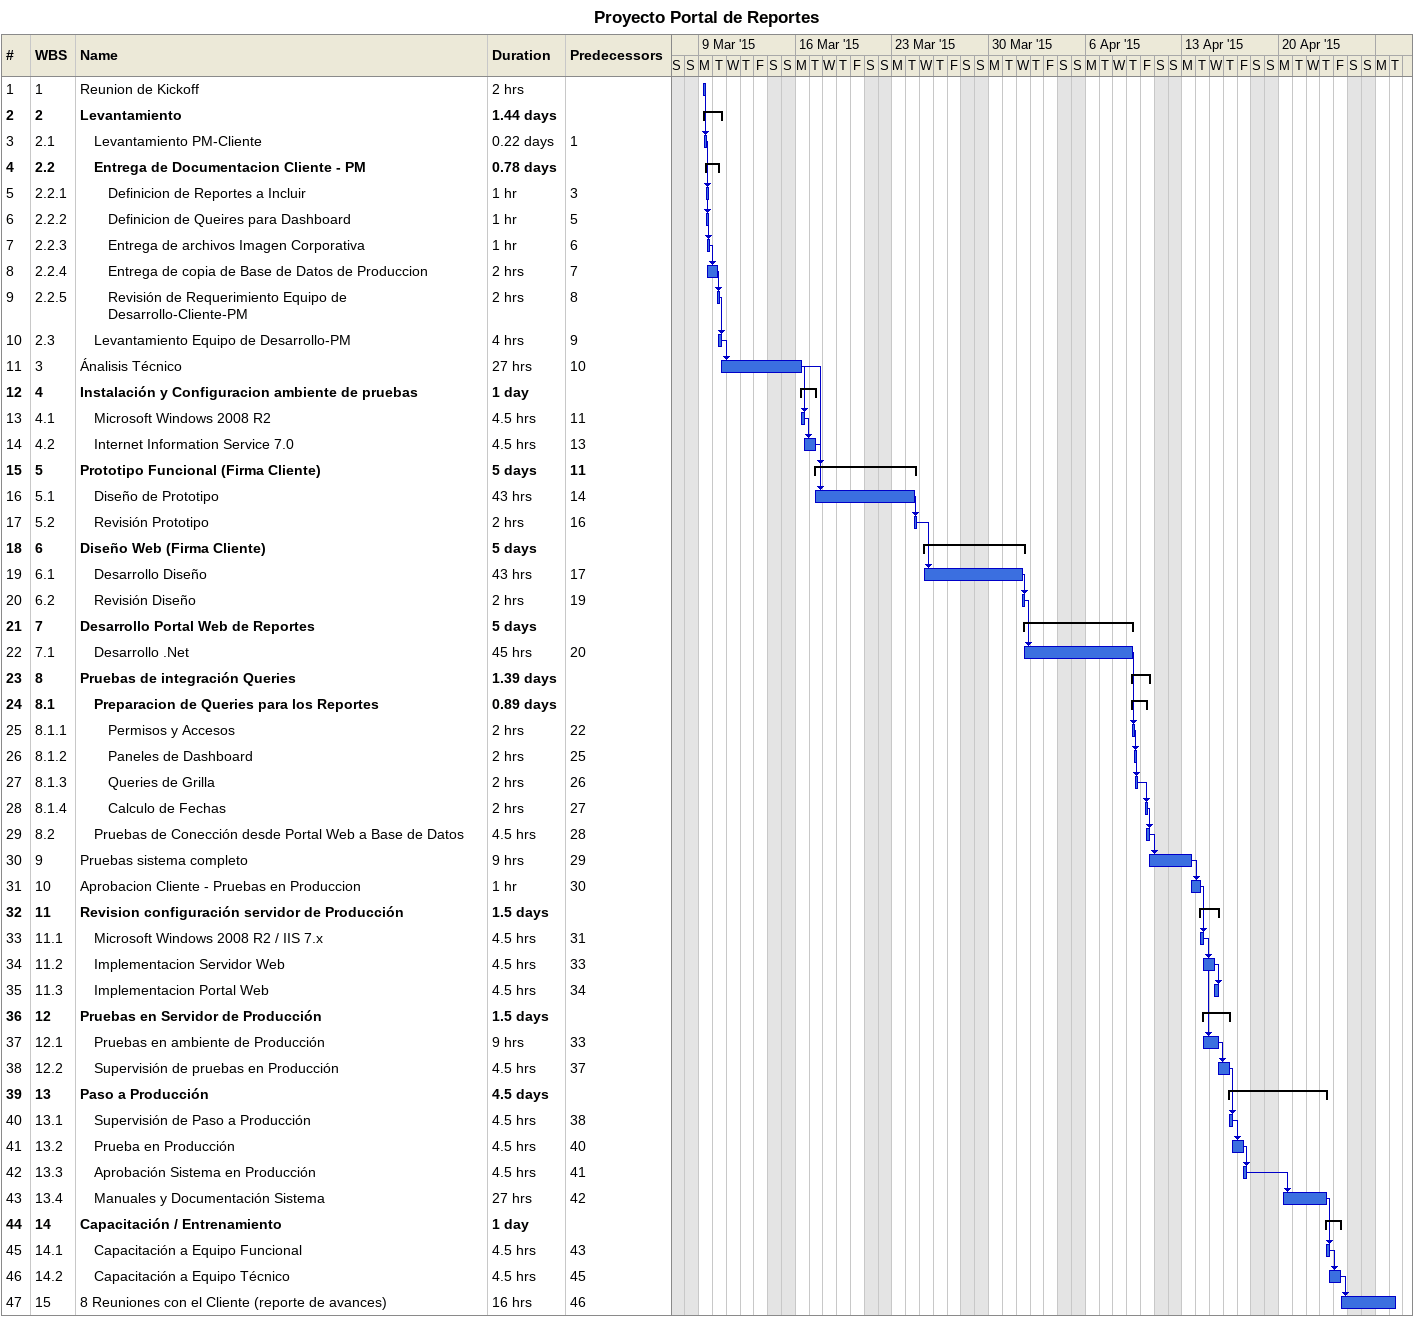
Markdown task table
Proyecto Portal de Reportes

| ID | WBS | Task | Duration | Start | Finish | Predecessors |
|---|---|---|---|---|---|---|
| 1 | 1 | Reunion de Kickoff | 2h | 2015-03-09 | 2015-03-09 |  |
| 2 | 2 | **Levantamiento** | 1.44d | 2015-03-09 | 2015-03-10 |  |
| 3 | 2.1 | Levantamiento PM-Cliente | 0.22d | 2015-03-09 | 2015-03-09 | 1 |
| 4 | 2.2 | **Entrega de Documentacion Cliente - PM** | 0.78d | 2015-03-09 | 2015-03-10 |  |
| 5 | 2.2.1 | Definicion de Reportes a Incluir | 1h | 2015-03-09 | 2015-03-09 | 3 |
| 6 | 2.2.2 | Definicion de Queires para Dashboard | 1h | 2015-03-09 | 2015-03-09 | 5 |
| 7 | 2.2.3 | Entrega de archivos Imagen Corporativa | 1h | 2015-03-09 | 2015-03-09 | 6 |
| 8 | 2.2.4 | Entrega de copia de Base de Datos de Produccion | 2h | 2015-03-09 | 2015-03-10 | 7 |
| 9 | 2.2.5 | Revisión de Requerimiento Equipo de Desarrollo-Cliente-PM | 2h | 2015-03-10 | 2015-03-10 | 8 |
| 10 | 2.3 | Levantamiento Equipo de Desarrollo-PM | 4h | 2015-03-10 | 2015-03-10 | 9 |
| 11 | 3 | Ánalisis Técnico | 27h | 2015-03-10 | 2015-03-16 | 10 |
| 12 | 4 | **Instalación y Configuracion ambiente de pruebas** | 1d | 2015-03-16 | 2015-03-17 |  |
| 13 | 4.1 | Microsoft Windows 2008 R2 | 4.5h | 2015-03-16 | 2015-03-16 | 11 |
| 14 | 4.2 | Internet Information Service 7.0 | 4.5h | 2015-03-16 | 2015-03-17 | 13 |
| 15 | 5 | **Prototipo Funcional (Firma Cliente)** | 5d | 2015-03-17 | 2015-03-24 | 11 |
| 16 | 5.1 | Diseño de Prototipo | 43h | 2015-03-17 | 2015-03-24 | 14 |
| 17 | 5.2 | Revisión Prototipo | 2h | 2015-03-24 | 2015-03-24 | 16 |
| 18 | 6 | **Diseño Web (Firma Cliente)** | 5d | 2015-03-25 | 2015-04-01 |  |
| 19 | 6.1 | Desarrollo Diseño | 43h | 2015-03-25 | 2015-04-01 | 17 |
| 20 | 6.2 | Revisión Diseño | 2h | 2015-04-01 | 2015-04-01 | 19 |
| 21 | 7 | **Desarrollo Portal Web de Reportes** | 5d | 2015-04-01 | 2015-04-09 |  |
| 22 | 7.1 | Desarrollo .Net | 45h | 2015-04-01 | 2015-04-09 | 20 |
| 23 | 8 | **Pruebas de integración Queries** | 1.39d | 2015-04-09 | 2015-04-10 |  |
| 24 | 8.1 | **Preparacion de Queries para los Reportes** | 0.89d | 2015-04-09 | 2015-04-10 |  |
| 25 | 8.1.1 | Permisos y Accesos | 2h | 2015-04-09 | 2015-04-09 | 22 |
| 26 | 8.1.2 | Paneles de Dashboard | 2h | 2015-04-09 | 2015-04-09 | 25 |
| 27 | 8.1.3 | Queries de Grilla | 2h | 2015-04-09 | 2015-04-09 | 26 |
| 28 | 8.1.4 | Calculo de Fechas | 2h | 2015-04-10 | 2015-04-10 | 27 |
| 29 | 8.2 | Pruebas de Conección desde Portal Web a Base de Datos | 4.5h | 2015-04-10 | 2015-04-10 | 28 |
| 30 | 9 | Pruebas sistema completo | 9h | 2015-04-10 | 2015-04-13 | 29 |
| 31 | 10 | Aprobacion Cliente - Pruebas en Produccion | 1h | 2015-04-13 | 2015-04-14 | 30 |
| 32 | 11 | **Revision configuración servidor de Producción** | 1.5d | 2015-04-14 | 2015-04-15 |  |
| 33 | 11.1 | Microsoft Windows 2008 R2 / IIS 7.x | 4.5h | 2015-04-14 | 2015-04-14 | 31 |
| 34 | 11.2 | Implementacion Servidor Web | 4.5h | 2015-04-14 | 2015-04-15 | 33 |
| 35 | 11.3 | Implementacion Portal Web | 4.5h | 2015-04-15 | 2015-04-15 | 34 |
| 36 | 12 | **Pruebas en Servidor de Producción** | 1.5d | 2015-04-14 | 2015-04-16 |  |
| 37 | 12.1 | Pruebas en ambiente de Producción | 9h | 2015-04-14 | 2015-04-15 | 33 |
| 38 | 12.2 | Supervisión de pruebas en Producción | 4.5h | 2015-04-15 | 2015-04-16 | 37 |
| 39 | 13 | **Paso a Producción** | 4.5d | 2015-04-16 | 2015-04-23 |  |
| 40 | 13.1 | Supervisión de Paso a Producción | 4.5h | 2015-04-16 | 2015-04-16 | 38 |
| 41 | 13.2 | Prueba en Producción | 4.5h | 2015-04-16 | 2015-04-17 | 40 |
| 42 | 13.3 | Aprobación Sistema en Producción | 4.5h | 2015-04-17 | 2015-04-17 | 41 |
| 43 | 13.4 | Manuales y Documentación Sistema | 27h | 2015-04-20 | 2015-04-23 | 42 |
| 44 | 14 | **Capacitación / Entrenamiento** | 1d | 2015-04-23 | 2015-04-24 |  |
| 45 | 14.1 | Capacitación a Equipo Funcional | 4.5h | 2015-04-23 | 2015-04-23 | 43 |
| 46 | 14.2 | Capacitación a Equipo Técnico | 4.5h | 2015-04-23 | 2015-04-24 | 45 |
| 47 | 15 | 8 Reuniones con el Cliente (reporte de avances) | 16h | 2015-04-24 | 2015-04-28 | 46 |
